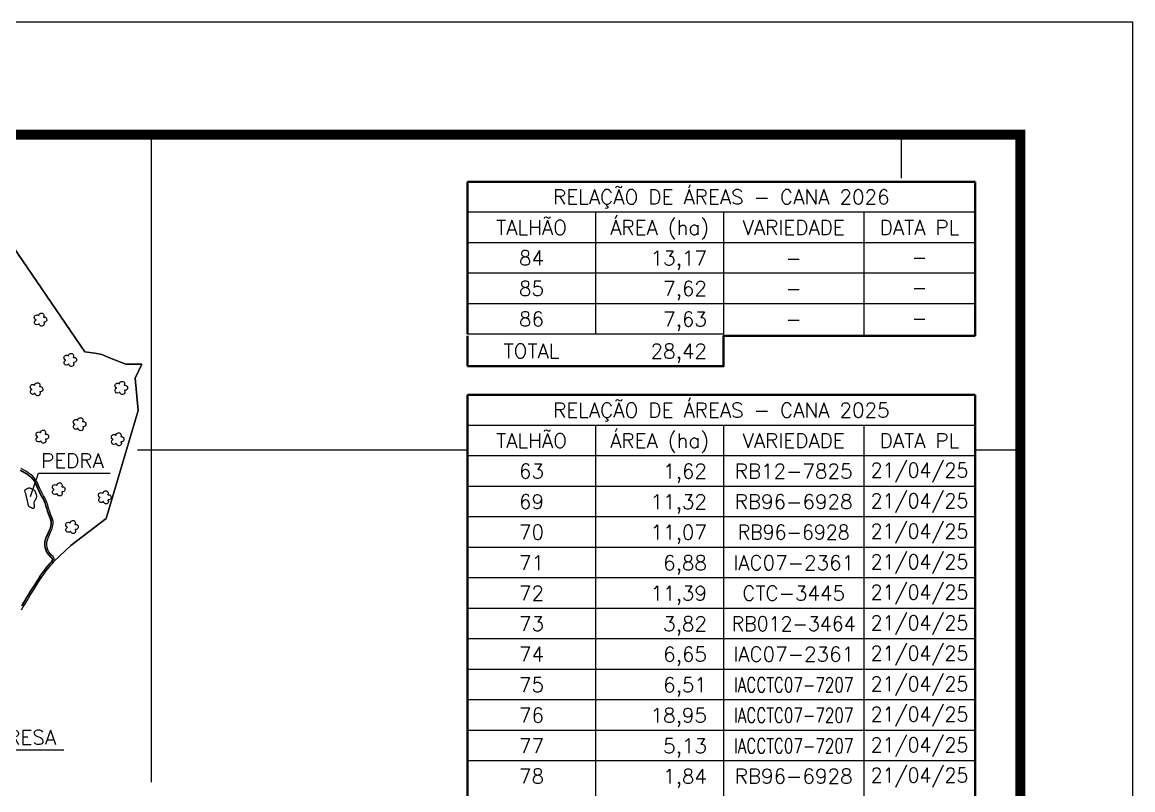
# Model space of a CAD drawing. Extents: x 739818 to 746118, y 7816232 to 7825142.
# Drawn here: x 743156 to 746118, y 7823094 to 7825142 of the extents above; entities that cross this region are included whole.
import ezdxf
from ezdxf.enums import TextEntityAlignment as Align

# ---------------------------------------------------------------- set-up
doc = ezdxf.new("R2010")
doc.units = 0
doc.header["$MEASUREMENT"] = 0
doc.linetypes.add('CONTINUO', pattern=[0])
doc.linetypes.add('LIN0', pattern=[0])
for name, color, linetype, lineweight in [('0114001148', 1, 'Continuous', 25), ('0114001148040', 5, 'Continuous', 30), ('TEXTO_DIVERSOS', 7, 'Continuous', 5)]:
    doc.layers.add(name, color=color, linetype=linetype, lineweight=lineweight)
for name, color, linetype in [('_SIMBOLO ARVORE', 118, 'Continuous'), ('MALHA', 8, 'Continuous'), ('MARGEM', 5, 'Continuous'), ('PEDRA', 7, 'Continuous'), ('QUADRO_DE_AREAS_CANA_2025', 7, 'Continuous'), ('RESERVA', 3, 'Continuous')]:
    doc.layers.add(name, color=color, linetype=linetype)
doc.styles.add('Simplex', font='simplex.shx')

msp = doc.modelspace()

# ---------------------------------------------------------------- linework, layer by layer
at = {"layer": '0114001148', "linetype": 'Continuous'}
msp.add_lwpolyline([(743153.8, 7823574.2), (743158.6, 7823581.9), (743163.4, 7823589.8), (743167.9, 7823597.5), (743172.5, 7823605.1), (743177.3, 7823612.9), (743182.4, 7823621), (743187.7, 7823629.4), (743193.3, 7823638), (743198.8, 7823646.5), (743204.1, 7823654.7), (743209.2, 7823662.5), (743214.2, 7823669.9), (743219, 7823676.9), (743223.8, 7823683.3), (743228.6, 7823688.9), (743233.3, 7823693.7), (743237.7, 7823698.3), (743241, 7823703.9), (743285.2, 7823745.8), (743379.3, 7823817.7), (743465.5, 7824105.8), (743457.1, 7824192.3), (743475.2, 7824229.3), (743432.5, 7824229.8), (743393.1, 7824244.7), (743368.5, 7824255.1), (743349.2, 7824259.3), (743322.8, 7824262.1), (743118.5, 7824562.2)], dxfattribs=at)
at = {"layer": '0114001148040', "linetype": 'Continuous'}
msp.add_lwpolyline([(743150.7, 7823946.8), (743156.9, 7823943), (743163, 7823939.6), (743168.7, 7823935.9), (743174.3, 7823932), (743179.5, 7823927.8), (743184.2, 7823922.9), (743188.2, 7823916.9), (743192, 7823910.4), (743194.8, 7823904), (743197.4, 7823897.8), (743200.2, 7823892), (743202.9, 7823886.4), (743205.6, 7823880.9), (743208.5, 7823875.6), (743211.6, 7823870.7), (743214.4, 7823865.2), (743216.8, 7823858.7), (743219.2, 7823851.5), (743221.4, 7823844.2), (743223.7, 7823837), (743226, 7823830.1), (743228.6, 7823823.3), (743231.3, 7823816.7), (743233, 7823810.2), (743233.2, 7823803.5), (743232.1, 7823796.9), (743230, 7823790.2), (743227, 7823783.2), (743223.9, 7823776.3), (743220.9, 7823769.5), (743218.1, 7823762.4), (743216.5, 7823754.7), (743216.2, 7823746.8), (743217.3, 7823739.2), (743219.5, 7823732.2), (743222.6, 7823726.1), (743226.4, 7823720.8), (743230.6, 7823716.5), (743234.4, 7823712.9), (743236.3, 7823709.3), (743236.1, 7823705.4), (743233.7, 7823701.4), (743229.7, 7823697.2), (743224.9, 7823692.2), (743219.9, 7823686.4), (743215, 7823679.9), (743210.1, 7823672.7), (743205, 7823665.2), (743199.9, 7823657.4), (743194.6, 7823649.2), (743189.1, 7823640.7), (743183.5, 7823632.1), (743178.2, 7823623.7), (743173.1, 7823615.6), (743168.3, 7823607.7), (743163.7, 7823600.1), (743159.1, 7823592.4), (743154.4, 7823584.6)], dxfattribs=at)
at = {"layer": '_SIMBOLO ARVORE', "linetype": 'CONTINUO'}
for points in [[(743200.8, 7824337.5, 0), (743197.8, 7824335, 0), (743194, 7824334.5, 0), (743191.2, 7824335.6, 0), (743189.3, 7824337.5, 0), (743188.5, 7824339.6, 0), (743188.3, 7824342.9, 0), (743189.3, 7824344.9, 0), (743190.4, 7824346.4, 0), (743192.6, 7824347.9, 0), (743191.2, 7824348.3, 0), (743189.9, 7824349.5, 0), (743188.2, 7824352, 0), (743187.9, 7824355.1, 0), (743189.1, 7824358.2, 0), (743190.3, 7824359.4, 0), (743192.6, 7824360.7, 0), (743194.9, 7824361.1, 0), (743196.8, 7824360.8, 0), (743198.3, 7824360.1, 0), (743200, 7824358.6, 0), (743200.4, 7824361.4, 0), (743200.9, 7824362.5, 0), (743202.1, 7824364.1, 0), (743203.9, 7824364.7, 0), (743205.7, 7824365.5, 0), (743207.7, 7824365.7, 0), (743209.5, 7824365.4, 0), (743211.1, 7824364.6, 0), (743212.2, 7824363.4, 0), (743213.2, 7824361.4, 0), (743213.6, 7824359.3, 0), (743212.7, 7824355.4, 0), (743215.4, 7824355.4, 0), (743217.7, 7824354.9, 0), (743219.8, 7824353.2, 0), (743221, 7824351.8, 0), (743221.3, 7824346.5, 0), (743220, 7824344.1, 0), (743218.2, 7824342.5, 0), (743215.5, 7824341.7, 0), (743213.1, 7824341.9, 0), (743214.4, 7824336.9, 0), (743213.8, 7824334.8, 0), (743212.3, 7824332.7, 0), (743210.7, 7824331.5, 0), (743208.5, 7824330.9, 0), (743206.2, 7824331.1, 0), (743204.5, 7824331.5, 0), (743202.6, 7824333.4, 0), (743201.3, 7824335.1, 0), (743200.9, 7824337.7, 0)], [(743280.1, 7824229.9, 0), (743277, 7824227.4, 0), (743273.2, 7824226.9, 0), (743270.5, 7824228, 0), (743268.6, 7824229.9, 0), (743267.8, 7824232.1, 0), (743267.6, 7824235.3, 0), (743268.6, 7824237.3, 0), (743269.7, 7824238.8, 0), (743271.9, 7824240.3, 0), (743270.5, 7824240.7, 0), (743269.1, 7824241.9, 0), (743267.5, 7824244.4, 0), (743267.2, 7824247.5, 0), (743268.4, 7824250.7, 0), (743269.6, 7824251.8, 0), (743271.8, 7824253.2, 0), (743274.2, 7824253.5, 0), (743276.1, 7824253.2, 0), (743277.6, 7824252.5, 0), (743279.2, 7824251.1, 0), (743279.7, 7824253.8, 0), (743280.1, 7824255, 0), (743281.3, 7824256.5, 0), (743283.1, 7824257.2, 0), (743284.9, 7824258, 0), (743286.9, 7824258.1, 0), (743288.8, 7824257.9, 0), (743290.3, 7824257.1, 0), (743291.5, 7824255.8, 0), (743292.5, 7824253.9, 0), (743292.9, 7824251.7, 0), (743291.9, 7824247.8, 0), (743294.7, 7824247.8, 0), (743296.9, 7824247.3, 0), (743299.1, 7824245.6, 0), (743300.2, 7824244.2, 0), (743300.6, 7824238.9, 0), (743299.2, 7824236.5, 0), (743297.5, 7824234.9, 0), (743294.8, 7824234.1, 0), (743292.3, 7824234.4, 0), (743293.6, 7824229.3, 0), (743293, 7824227.2, 0), (743291.6, 7824225.2, 0), (743290, 7824223.9, 0), (743287.7, 7824223.3, 0), (743285.5, 7824223.5, 0), (743283.8, 7824224, 0), (743281.9, 7824225.8, 0), (743280.5, 7824227.6, 0), (743280.1, 7824230.2, 0)], [(743416.1, 7824155.4, 0), (743413.1, 7824152.9, 0), (743409.3, 7824152.5, 0), (743406.5, 7824153.5, 0), (743404.6, 7824155.4, 0), (743403.8, 7824157.6, 0), (743403.6, 7824160.8, 0), (743404.6, 7824162.8, 0), (743405.7, 7824164.3, 0), (743407.9, 7824165.8, 0), (743406.5, 7824166.3, 0), (743405.2, 7824167.4, 0), (743403.5, 7824170, 0), (743403.2, 7824173, 0), (743404.4, 7824176.2, 0), (743405.6, 7824177.3, 0), (743407.9, 7824178.7, 0), (743410.2, 7824179, 0), (743412.1, 7824178.7, 0), (743413.6, 7824178, 0), (743415.2, 7824176.6, 0), (743415.7, 7824179.4, 0), (743416.2, 7824180.5, 0), (743417.4, 7824182, 0), (743419.2, 7824182.7, 0), (743421, 7824183.5, 0), (743423, 7824183.7, 0), (743424.8, 7824183.4, 0), (743426.4, 7824182.6, 0), (743427.5, 7824181.4, 0), (743428.5, 7824179.4, 0), (743428.9, 7824177.2, 0), (743428, 7824173.3, 0), (743430.7, 7824173.3, 0), (743433, 7824172.8, 0), (743435.1, 7824171.1, 0), (743436.3, 7824169.8, 0), (743436.6, 7824164.4, 0), (743435.3, 7824162, 0), (743433.5, 7824160.4, 0), (743430.8, 7824159.7, 0), (743428.4, 7824159.9, 0), (743429.7, 7824154.9, 0), (743429.1, 7824152.7, 0), (743427.6, 7824150.7, 0), (743426, 7824149.4, 0), (743423.8, 7824148.9, 0), (743421.5, 7824149, 0), (743419.8, 7824149.5, 0), (743417.9, 7824151.4, 0), (743416.6, 7824153.1, 0), (743416.2, 7824155.7, 0)], [(743190.1, 7824151.9, 0), (743187.1, 7824149.3, 0), (743183.3, 7824148.9, 0), (743180.6, 7824150, 0), (743178.7, 7824151.9, 0), (743177.9, 7824154, 0), (743177.7, 7824157.2, 0), (743178.7, 7824159.3, 0), (743179.8, 7824160.8, 0), (743182, 7824162.3, 0), (743180.6, 7824162.7, 0), (743179.2, 7824163.9, 0), (743177.6, 7824166.4, 0), (743177.3, 7824169.5, 0), (743178.5, 7824172.6, 0), (743179.7, 7824173.8, 0), (743181.9, 7824175.1, 0), (743184.3, 7824175.5, 0), (743186.2, 7824175.2, 0), (743187.7, 7824174.5, 0), (743189.3, 7824173, 0), (743189.8, 7824175.8, 0), (743190.2, 7824176.9, 0), (743191.4, 7824178.5, 0), (743193.2, 7824179.1, 0), (743195, 7824179.9, 0), (743197, 7824180.1, 0), (743198.9, 7824179.8, 0), (743200.4, 7824179, 0), (743201.6, 7824177.8, 0), (743202.6, 7824175.8, 0), (743202.9, 7824173.7, 0), (743202, 7824169.8, 0), (743204.8, 7824169.8, 0), (743207, 7824169.3, 0), (743209.2, 7824167.6, 0), (743210.3, 7824166.2, 0), (743210.7, 7824160.9, 0), (743209.3, 7824158.4, 0), (743207.6, 7824156.8, 0), (743204.8, 7824156.1, 0), (743202.4, 7824156.3, 0), (743203.7, 7824151.3, 0), (743203.1, 7824149.2, 0), (743201.7, 7824147.1, 0), (743200.1, 7824145.9, 0), (743197.8, 7824145.3, 0), (743195.6, 7824145.4, 0), (743193.9, 7824145.9, 0), (743192, 7824147.8, 0), (743190.6, 7824149.5, 0), (743190.2, 7824152.1, 0)], [(743304.9, 7824058.5, 0), (743301.9, 7824056, 0), (743298.1, 7824055.5, 0), (743295.3, 7824056.6, 0), (743293.4, 7824058.5, 0), (743292.6, 7824060.6, 0), (743292.4, 7824063.9, 0), (743293.4, 7824065.9, 0), (743294.5, 7824067.4, 0), (743296.7, 7824068.9, 0), (743295.3, 7824069.3, 0), (743294, 7824070.5, 0), (743292.3, 7824073, 0), (743292, 7824076.1, 0), (743293.2, 7824079.2, 0), (743294.4, 7824080.4, 0), (743296.7, 7824081.7, 0), (743299, 7824082.1, 0), (743300.9, 7824081.8, 0), (743302.4, 7824081.1, 0), (743304.1, 7824079.6, 0), (743304.5, 7824082.4, 0), (743305, 7824083.5, 0), (743306.2, 7824085.1, 0), (743308, 7824085.8, 0), (743309.8, 7824086.5, 0), (743311.8, 7824086.7, 0), (743313.6, 7824086.5, 0), (743315.2, 7824085.6, 0), (743316.3, 7824084.4, 0), (743317.3, 7824082.4, 0), (743317.7, 7824080.3, 0), (743316.8, 7824076.4, 0), (743319.5, 7824076.4, 0), (743321.8, 7824075.9, 0), (743323.9, 7824074.2, 0), (743325.1, 7824072.8, 0), (743325.4, 7824067.5, 0), (743324.1, 7824065.1, 0), (743322.3, 7824063.5, 0), (743319.6, 7824062.7, 0), (743317.2, 7824062.9, 0), (743318.5, 7824057.9, 0), (743317.9, 7824055.8, 0), (743316.4, 7824053.7, 0), (743314.8, 7824052.5, 0), (743312.6, 7824051.9, 0), (743310.3, 7824052.1, 0), (743308.6, 7824052.5, 0), (743306.7, 7824054.4, 0), (743305.4, 7824056.1, 0), (743305, 7824058.7, 0)], [(743205.5, 7824025.2, 0), (743202.5, 7824022.7, 0), (743198.6, 7824022.2, 0), (743195.9, 7824023.3, 0), (743194, 7824025.2, 0), (743193.2, 7824027.4, 0), (743193, 7824030.6, 0), (743194, 7824032.6, 0), (743195.1, 7824034.1, 0), (743197.3, 7824035.6, 0), (743195.9, 7824036, 0), (743194.5, 7824037.2, 0), (743192.9, 7824039.7, 0), (743192.6, 7824042.8, 0), (743193.8, 7824045.9, 0), (743195, 7824047.1, 0), (743197.3, 7824048.4, 0), (743199.6, 7824048.8, 0), (743201.5, 7824048.5, 0), (743203, 7824047.8, 0), (743204.6, 7824046.4, 0), (743205.1, 7824049.1, 0), (743205.5, 7824050.2, 0), (743206.7, 7824051.8, 0), (743208.6, 7824052.5, 0), (743210.3, 7824053.2, 0), (743212.3, 7824053.4, 0), (743214.2, 7824053.2, 0), (743215.7, 7824052.3, 0), (743216.9, 7824051.1, 0), (743217.9, 7824049.2, 0), (743218.3, 7824047, 0), (743217.3, 7824043.1, 0), (743220.1, 7824043.1, 0), (743222.3, 7824042.6, 0), (743224.5, 7824040.9, 0), (743225.6, 7824039.5, 0), (743226, 7824034.2, 0), (743224.7, 7824031.8, 0), (743222.9, 7824030.2, 0), (743220.2, 7824029.4, 0), (743217.7, 7824029.6, 0), (743219, 7824024.6, 0), (743218.4, 7824022.5, 0), (743217, 7824020.5, 0), (743215.4, 7824019.2, 0), (743213.1, 7824018.6, 0), (743210.9, 7824018.8, 0), (743209.2, 7824019.2, 0), (743207.3, 7824021.1, 0), (743206, 7824022.8, 0), (743205.5, 7824025.4, 0)], [(743406.6, 7824018.3, 0), (743403.6, 7824015.8, 0), (743399.8, 7824015.3, 0), (743397.1, 7824016.4, 0), (743395.1, 7824018.3, 0), (743394.4, 7824020.5, 0), (743394.1, 7824023.7, 0), (743395.2, 7824025.7, 0), (743396.3, 7824027.2, 0), (743398.5, 7824028.7, 0), (743397.1, 7824029.1, 0), (743395.7, 7824030.3, 0), (743394.1, 7824032.8, 0), (743393.8, 7824035.9, 0), (743395, 7824039, 0), (743396.2, 7824040.2, 0), (743398.4, 7824041.6, 0), (743400.8, 7824041.9, 0), (743402.7, 7824041.6, 0), (743404.2, 7824040.9, 0), (743405.8, 7824039.5, 0), (743406.3, 7824042.2, 0), (743406.7, 7824043.3, 0), (743407.9, 7824044.9, 0), (743409.7, 7824045.6, 0), (743411.5, 7824046.3, 0), (743413.5, 7824046.5, 0), (743415.4, 7824046.3, 0), (743416.9, 7824045.4, 0), (743418, 7824044.2, 0), (743419, 7824042.3, 0), (743419.4, 7824040.1, 0), (743418.5, 7824036.2, 0), (743421.3, 7824036.2, 0), (743423.5, 7824035.7, 0), (743425.6, 7824034, 0), (743426.8, 7824032.6, 0), (743427.1, 7824027.3, 0), (743425.8, 7824024.9, 0), (743424.1, 7824023.3, 0), (743421.3, 7824022.5, 0), (743418.9, 7824022.7, 0), (743420.2, 7824017.7, 0), (743419.6, 7824015.6, 0), (743418.2, 7824013.6, 0), (743416.6, 7824012.3, 0), (743414.3, 7824011.7, 0), (743412.1, 7824011.9, 0), (743410.4, 7824012.3, 0), (743408.4, 7824014.2, 0), (743407.1, 7824016, 0), (743406.7, 7824018.5, 0)], [(743249.2, 7823884.5, 0), (743246.2, 7823882, 0), (743242.4, 7823881.5, 0), (743239.7, 7823882.6, 0), (743237.7, 7823884.5, 0), (743236.9, 7823886.7, 0), (743236.7, 7823889.9, 0), (743237.8, 7823891.9, 0), (743238.9, 7823893.4, 0), (743241.1, 7823894.9, 0), (743239.7, 7823895.3, 0), (743238.3, 7823896.5, 0), (743236.7, 7823899, 0), (743236.4, 7823902.1, 0), (743237.5, 7823905.3, 0), (743238.8, 7823906.4, 0), (743241, 7823907.8, 0), (743243.4, 7823908.1, 0), (743245.3, 7823907.8, 0), (743246.7, 7823907.1, 0), (743248.4, 7823905.7, 0), (743248.9, 7823908.5, 0), (743249.3, 7823909.6, 0), (743250.5, 7823911.1, 0), (743252.3, 7823911.8, 0), (743254.1, 7823912.6, 0), (743256.1, 7823912.7, 0), (743258, 7823912.5, 0), (743259.5, 7823911.7, 0), (743260.6, 7823910.4, 0), (743261.6, 7823908.5, 0), (743262, 7823906.3, 0), (743261.1, 7823902.4, 0), (743263.8, 7823902.4, 0), (743266.1, 7823901.9, 0), (743268.2, 7823900.2, 0), (743269.4, 7823898.9, 0), (743269.7, 7823893.5, 0), (743268.4, 7823891.1, 0), (743266.7, 7823889.5, 0), (743263.9, 7823888.7, 0), (743261.5, 7823889, 0), (743262.8, 7823884, 0), (743262.2, 7823881.8, 0), (743260.8, 7823879.8, 0), (743259.2, 7823878.5, 0), (743256.9, 7823877.9, 0), (743254.7, 7823878.1, 0), (743253, 7823878.6, 0), (743251, 7823880.5, 0), (743249.7, 7823882.2, 0), (743249.3, 7823884.8, 0)], [(743372.3, 7823863.2, 0), (743369.2, 7823860.7, 0), (743365.4, 7823860.3, 0), (743362.7, 7823861.3, 0), (743360.8, 7823863.2, 0), (743360, 7823865.4, 0), (743359.8, 7823868.6, 0), (743360.8, 7823870.6, 0), (743361.9, 7823872.1, 0), (743364.1, 7823873.6, 0), (743362.7, 7823874.1, 0), (743361.3, 7823875.2, 0), (743359.7, 7823877.8, 0), (743359.4, 7823880.8, 0), (743360.6, 7823884, 0), (743361.8, 7823885.1, 0), (743364, 7823886.5, 0), (743366.4, 7823886.8, 0), (743368.3, 7823886.5, 0), (743369.8, 7823885.8, 0), (743371.4, 7823884.4, 0), (743371.9, 7823887.2, 0), (743372.3, 7823888.3, 0), (743373.5, 7823889.8, 0), (743375.3, 7823890.5, 0), (743377.1, 7823891.3, 0), (743379.1, 7823891.5, 0), (743381, 7823891.2, 0), (743382.5, 7823890.4, 0), (743383.7, 7823889.2, 0), (743384.7, 7823887.2, 0), (743385.1, 7823885, 0), (743384.1, 7823881.1, 0), (743386.9, 7823881.2, 0), (743389.1, 7823880.6, 0), (743391.3, 7823878.9, 0), (743392.4, 7823877.6, 0), (743392.8, 7823872.2, 0), (743391.4, 7823869.8, 0), (743389.7, 7823868.2, 0), (743387, 7823867.5, 0), (743384.5, 7823867.7, 0), (743385.8, 7823862.7, 0), (743385.2, 7823860.5, 0), (743383.8, 7823858.5, 0), (743382.2, 7823857.2, 0), (743379.9, 7823856.7, 0), (743377.7, 7823856.8, 0), (743376, 7823857.3, 0), (743374.1, 7823859.2, 0), (743372.7, 7823860.9, 0), (743372.3, 7823863.5, 0)], [(743284.7, 7823784, 0), (743281.7, 7823781.5, 0), (743277.9, 7823781.1, 0), (743275.2, 7823782.1, 0), (743273.2, 7823784, 0), (743272.4, 7823786.2, 0), (743272.2, 7823789.4, 0), (743273.3, 7823791.4, 0), (743274.4, 7823792.9, 0), (743276.6, 7823794.4, 0), (743275.2, 7823794.9, 0), (743273.8, 7823796, 0), (743272.2, 7823798.6, 0), (743271.9, 7823801.6, 0), (743273, 7823804.8, 0), (743274.3, 7823805.9, 0), (743276.5, 7823807.3, 0), (743278.9, 7823807.6, 0), (743280.7, 7823807.3, 0), (743282.2, 7823806.6, 0), (743283.9, 7823805.2, 0), (743284.4, 7823808, 0), (743284.8, 7823809.1, 0), (743286, 7823810.6, 0), (743287.8, 7823811.3, 0), (743289.6, 7823812.1, 0), (743291.6, 7823812.3, 0), (743293.5, 7823812, 0), (743295, 7823811.2, 0), (743296.1, 7823810, 0), (743297.1, 7823808, 0), (743297.5, 7823805.8, 0), (743296.6, 7823801.9, 0), (743299.3, 7823801.9, 0), (743301.6, 7823801.4, 0), (743303.7, 7823799.7, 0), (743304.9, 7823798.4, 0), (743305.2, 7823793, 0), (743303.9, 7823790.6, 0), (743302.2, 7823789, 0), (743299.4, 7823788.3, 0), (743297, 7823788.5, 0), (743298.3, 7823783.5, 0), (743297.7, 7823781.3, 0), (743296.2, 7823779.3, 0), (743294.7, 7823778, 0), (743292.4, 7823777.5, 0), (743290.1, 7823777.6, 0), (743288.5, 7823778.1, 0), (743286.5, 7823780, 0), (743285.2, 7823781.7, 0), (743284.8, 7823784.3, 0)]]:
    msp.add_polyline3d(points, dxfattribs=at)
at = {"layer": 'MALHA', "linetype": 'ByBlock'}
for points in [[(743500, 7824842.2), (743500, 7823113.7)], [(745500, 7824842.2), (745500, 7824726.3)], [(744343.2, 7824000), (743463.7, 7824000)], [(745817.5, 7824000), (745697.3, 7824000)]]:
    msp.add_lwpolyline(points, dxfattribs=at)
at = {"layer": 'MARGEM', "color": 174, "linetype": 'LIN0', "flags": 128}
msp.add_lwpolyline([(746117.5, 7816232.2), (746117.5, 7825142.2), (739817.5, 7825142.2), (739817.5, 7816232.2)], close=True, dxfattribs=at)
at = {"layer": 'MARGEM', "color": 174, "linetype": 'LIN0', "const_width": 27.3, "flags": 128}
msp.add_lwpolyline([(745817.5, 7817235.4), (745817.5, 7824842.2), (740117.5, 7824842.2), (740117.5, 7817235.4)], close=True, dxfattribs=at)
at = {"layer": 'PEDRA'}
msp.add_lwpolyline([(743177, 7823847.6), (743176, 7823848.3), (743175, 7823848.9), (743174, 7823849.6), (743173.1, 7823850.4), (743172.5, 7823851.6), (743172.3, 7823852.9), (743172, 7823854.2), (743171.6, 7823855.6), (743171.3, 7823857), (743171, 7823858.3), (743170.7, 7823859.7), (743170.5, 7823861.2), (743170.3, 7823862.9), (743170.1, 7823864.1), (743169.8, 7823865.6), (743169.4, 7823866.9), (743169.1, 7823868.3), (743168.7, 7823869.7), (743168.4, 7823871.1), (743168, 7823872.5), (743167.7, 7823873.9), (743167.4, 7823875.2), (743167, 7823876.6), (743166.7, 7823878), (743166.3, 7823879.5), (743166.1, 7823881.1), (743165.8, 7823882.6), (743165.5, 7823884.1), (743165.1, 7823885.4), (743164.6, 7823886.6), (743164, 7823887.8), (743163.5, 7823889), (743162.9, 7823890.5), (743162.8, 7823892), (743163.3, 7823893.4), (743164.1, 7823894.6), (743165, 7823895.5), (743166.1, 7823896.2), (743167.2, 7823896.7), (743168.4, 7823897.3), (743169.6, 7823898), (743170.9, 7823898.4), (743172.3, 7823898.8), (743173.7, 7823899.2), (743175, 7823899.4), (743176.5, 7823899.2), (743177.9, 7823898.7), (743179.1, 7823898), (743180.2, 7823897.4), (743181.4, 7823896.9), (743182.6, 7823896.6), (743183.9, 7823896.1), (743185.2, 7823895.5), (743186.5, 7823894.6), (743187.6, 7823893.4), (743188.5, 7823892.3), (743189.1, 7823891.3), (743189.4, 7823890.9), (743190, 7823889.9), (743190.6, 7823889), (743190.9, 7823888), (743191.3, 7823886.8), (743191.6, 7823885.7), (743192, 7823884.4), (743192.5, 7823883.4), (743193, 7823882.4), (743193.3, 7823881.2), (743193.6, 7823880.1), (743193.8, 7823878.8), (743194.1, 7823877.7), (743194.2, 7823876.5), (743194, 7823875.3), (743193.6, 7823874.2), (743193.2, 7823873), (743192.7, 7823872.1), (743192.3, 7823871.2), (743192, 7823870), (743191.6, 7823868.7), (743191.1, 7823867.5), (743190.4, 7823866.3), (743189.7, 7823865.4), (743188.9, 7823864.6), (743188.2, 7823863.6), (743187.6, 7823862.5), (743187, 7823861.6), (743186.8, 7823860.5), (743186.9, 7823859.4), (743186.9, 7823858.4), (743187, 7823857.3), (743187.2, 7823856.2), (743187.4, 7823855.1), (743187.4, 7823853.9), (743187.5, 7823852.7), (743187.6, 7823851.5), (743187.8, 7823850.3), (743187.9, 7823849.2), (743187.8, 7823848.1), (743187.6, 7823846.9), (743187.3, 7823845.8), (743186.5, 7823844.8), (743185.3, 7823844.3), (743184, 7823844.6), (743183, 7823845.2), (743181.9, 7823845.7), (743180.6, 7823846.1), (743179.3, 7823846.6), (743178.1, 7823847.1)], close=True, dxfattribs=at)
at = {"layer": 'QUADRO_DE_AREAS_CANA_2025', "color": 174, "linetype": 'ByBlock', "lineweight": 40}
for p, q in [((744343.2, 7824309.4), (744343.2, 7824716.5)), ((745697.3, 7824305.4), (745697.3, 7824716.5)), ((744343.2, 7824305.4), (744343.2, 7824224)), ((744343.2, 7822437.7), (744343.2, 7824147.6)), ((745697.3, 7822437.7), (745697.3, 7824147.6))]:
    msp.add_line(p, q, dxfattribs=at)
at = {"layer": 'QUADRO_DE_AREAS_CANA_2025', "linetype": 'Continuous'}
for p, q in [((745697.3, 7824635.1), (744343.2, 7824635.1)), ((744684.8, 7824635.1), (744684.8, 7824309.4)), ((745026.3, 7824635.1), (745026.3, 7824309.4)), ((745399.9, 7824635.1), (745399.9, 7824305.4)), ((745697.3, 7824553.7), (744343.2, 7824553.7)), ((745697.3, 7824472.3), (744343.2, 7824472.3)), ((745697.3, 7824390.9), (744343.2, 7824390.9)), ((745026.3, 7824309.4), (744343.2, 7824309.4)), ((745697.3, 7824066.1), (744343.2, 7824066.1)), ((744684.8, 7824066.1), (744684.8, 7822437.7)), ((745026.3, 7824066.1), (745026.3, 7822437.7)), ((745399.9, 7824066.1), (745399.9, 7822437.7)), ((745697.3, 7823984.7), (744343.2, 7823984.7)), ((745697.3, 7823903.3), (744343.2, 7823903.3)), ((745697.3, 7823821.9), (744343.2, 7823821.9)), ((745697.3, 7823740.4), (744343.2, 7823740.4)), ((745697.3, 7823659), (744343.2, 7823659)), ((745697.3, 7823577.6), (744343.2, 7823577.6)), ((744684.8, 7823577.6), (744684.8, 7822437.7)), ((745026.3, 7823577.6), (745026.3, 7822437.7)), ((745399.9, 7823577.6), (745399.9, 7823496.2)), ((745697.3, 7823496.2), (744343.2, 7823496.2)), ((745697.3, 7823414.7), (744343.2, 7823414.7)), ((745697.3, 7823333.3), (744343.2, 7823333.3)), ((745697.3, 7823251.9), (744343.2, 7823251.9)), ((745697.3, 7823170.5), (744343.2, 7823170.5))]:
    msp.add_line(p, q, dxfattribs=at)
at = {"layer": 'QUADRO_DE_AREAS_CANA_2025', "color": 174, "linetype": 'ByBlock', "lineweight": 40}
for points in [[(745697.3, 7824716.5), (744343.2, 7824716.5)], [(745697.3, 7824305.4), (745026.3, 7824305.4), (745026.3, 7824224), (744343.2, 7824224)], [(745697.3, 7824147.6), (744343.2, 7824147.6)]]:
    msp.add_lwpolyline(points, dxfattribs=at)
at = {"layer": 'RESERVA', "linetype": 'ByBlock'}
msp.add_lwpolyline([(743118.5, 7824562.2), (743322.8, 7824262.1), (743349.2, 7824259.3), (743368.5, 7824255.1), (743393.1, 7824244.7), (743432.5, 7824229.8), (743475.2, 7824229.3), (743457.1, 7824192.3), (743465.5, 7824105.8), (743379.3, 7823817.7), (743285.2, 7823745.8), (743241.4, 7823704.2), (743241, 7823704.4), (743241.4, 7823710.5), (743238.4, 7823716), (743234.1, 7823720), (743230.2, 7823724), (743226.9, 7823728.7), (743224.2, 7823734.2), (743222.2, 7823740.3), (743221.3, 7823747.1), (743221.5, 7823754.1), (743222.9, 7823761), (743225.5, 7823767.6), (743228.5, 7823774.2), (743231.6, 7823781.3), (743234.6, 7823788.5), (743237, 7823795.7), (743238.2, 7823803.2), (743238, 7823810.9), (743236, 7823818.3), (743233.2, 7823825.2), (743230.7, 7823831.8), (743228.4, 7823838.5), (743226.2, 7823845.6), (743223.9, 7823853.1), (743221.6, 7823860.3), (743219, 7823867.2), (743216, 7823873.1), (743212.8, 7823878.2), (743210, 7823883.2), (743207.4, 7823888.6), (743204.7, 7823894.2), (743202, 7823899.9), (743199.4, 7823906), (743196.4, 7823912.7), (743192.5, 7823919.5), (743188.1, 7823926), (743182.9, 7823931.5), (743177.2, 7823936), (743171.5, 7823940), (743165.6, 7823943.8), (743159.5, 7823947.3), (743153.4, 7823951)], dxfattribs=at)
at = {"layer": 'TEXTO_DIVERSOS', "linetype": 'Continuous'}
for points in [[(743177.8, 7823876), (743199, 7823939.1), (743390.8, 7823939.1)], [(742612.4, 7823335.5), (743002.8, 7823200.7), (743266.9, 7823200.7)]]:
    msp.add_lwpolyline(points, dxfattribs=at)

# ---------------------------------------------------------------- texts
at = {"layer": 'QUADRO_DE_AREAS_CANA_2025', "linetype": 'Continuous', "style": 'Simplex'}
for s, p in [('RELAÇÃO DE ÁREAS - CANA 2026', (745020.3, 7824675.8)), ('TALHÃO', (744514, 7824594.4)), ('ÁREA (ha)', (744855.6, 7824594.4)), ('VARIEDADE', (745213.1, 7824594.4)), ('DATA PL', (745548.6, 7824594.4)), ('84', (744514, 7824513)), ('-', (745213.1, 7824513)), ('85', (744514, 7824431.6)), ('-', (745213.1, 7824431.6)), ('86', (744514, 7824350.1)), ('TOTAL', (744514, 7824264.7)), ('RELAÇÃO DE ÁREAS - CANA 2025', (745020.3, 7824106.8)), ('TALHÃO', (744514, 7824025.4)), ('ÁREA (ha)', (744855.6, 7824025.4)), ('VARIEDADE', (745213.1, 7824025.4)), ('DATA PL', (745548.6, 7824025.4)), ('63', (744514, 7823944)), ('RB12-7825', (745213.1, 7823944)), ('69', (744514, 7823862.6)), ('RB96-6928', (745213.1, 7823862.6)), ('70', (744514, 7823781.2)), ('71', (744514, 7823699.7)), ('IAC07-2361', (745213.1, 7823699.7)), ('72', (744514, 7823618.3)), ('CTC-3445', (745213.1, 7823618.3)), ('73', (744514, 7823536.9)), ('74', (744514, 7823455.5)), ('IAC07-2361', (745213.1, 7823455.5)), ('75', (744514, 7823374)), ('76', (744514, 7823292.6)), ('77', (744514, 7823211.2)), ('78', (744514, 7823129.8)), ('RB96-6928', (745213.1, 7823129.8))]:
    msp.add_text(s, height=39, dxfattribs=at).set_placement(p, align=Align.MIDDLE_CENTER)
for s, p in [('13,17', (744981.9, 7824493.3)), ('7,62', (744981.9, 7824411.9)), ('7,63', (744981.9, 7824330.4)), ('28,42', (744981.9, 7824245)), ('1,62', (744981.9, 7823924.3)), ('11,32', (744981.9, 7823842.9)), ('11,07', (744981.9, 7823761.4)), ('6,88', (744981.9, 7823680)), ('11,39', (744981.9, 7823598.6)), ('3,82', (744981.9, 7823517.2)), ('6,65', (744981.9, 7823435.8)), ('6,51', (744981.9, 7823354.3)), ('18,95', (744981.9, 7823272.9)), ('5,13', (744981.9, 7823191.5)), ('1,84', (744981.9, 7823110.1))]:
    msp.add_text(s, height=39, dxfattribs=at).set_placement(p, align=Align.RIGHT)
for s, width, p in [('-', 0.95, (745548.6, 7824515.6)), ('-', 0.95, (745548.6, 7824434.2)), ('-', 0.95, (745213.1, 7824350.1)), ('-', 0.95, (745548.6, 7824352.8)), ('21/04/25', 0.95, (745548.6, 7823946.6)), ('21/04/25', 0.95, (745548.6, 7823865.2)), ('RB96-6928', 0.95, (745213.1, 7823781.2)), ('21/04/25', 0.95, (745548.6, 7823783.8)), ('21/04/25', 0.95, (745548.6, 7823702.4)), ('21/04/25', 0.95, (745548.6, 7823620.9)), ('21/04/25', 0.95, (745548.6, 7823539.5)), ('RB012-3464', 0.95, (745213.1, 7823536.9)), ('21/04/25', 0.95, (745548.6, 7823458.1)), ('IACCTC07-7207', 0.76, (745213.1, 7823374)), ('21/04/25', 0.95, (745548.6, 7823376.7)), ('IACCTC07-7207', 0.76, (745213.1, 7823292.6)), ('21/04/25', 0.95, (745548.6, 7823295.3)), ('21/04/25', 0.95, (745548.6, 7823213.8)), ('IACCTC07-7207', 0.76, (745213.1, 7823211.2)), ('21/04/25', 0.95, (745548.6, 7823132.4))]:
    msp.add_text(s, height=39, dxfattribs=dict(at, width=width)).set_placement(p, align=Align.MIDDLE_CENTER)
at = {"layer": 'TEXTO_DIVERSOS', "linetype": 'Continuous', "style": 'Simplex'}
for s, p in [('PEDRA', (743206.1, 7823952.5)), ('REPRESA', (743013.9, 7823214.2))]:
    msp.add_text(s, height=39, dxfattribs=at).set_placement(p)

doc.saveas('drawing.dxf')
